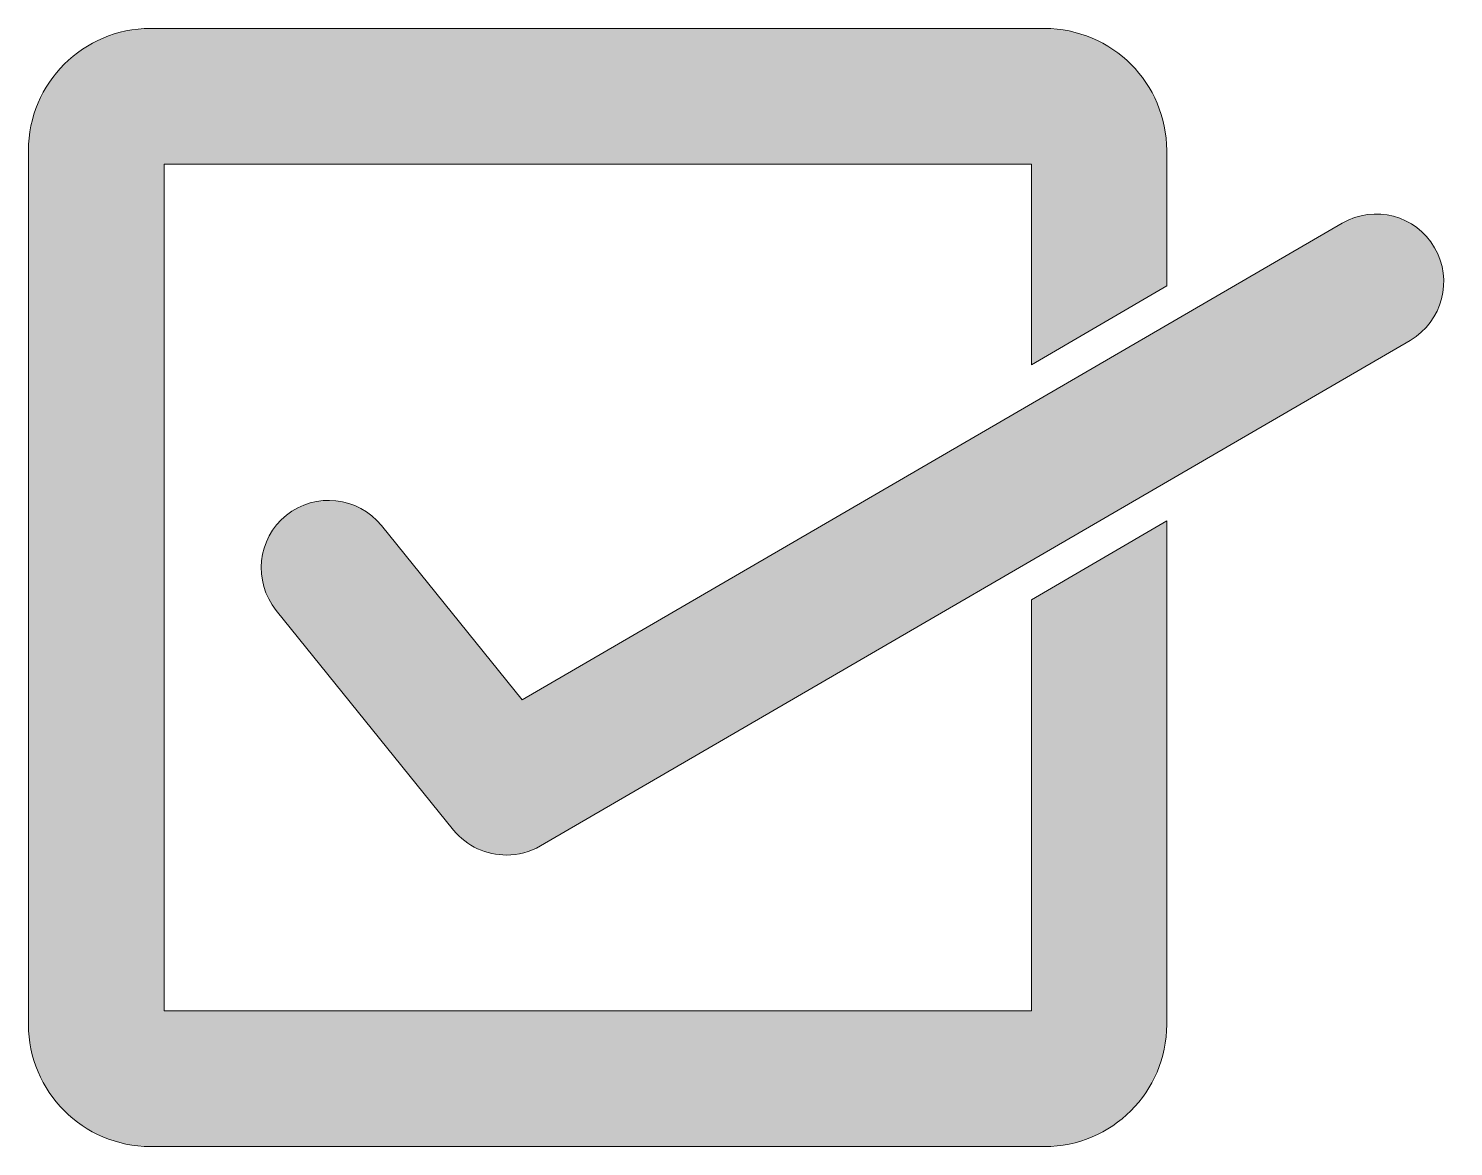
# Model space of a CAD drawing. Header units: inches. Extents: x 15.5 to 25.5, y -31.5 to -23.6.
import ezdxf

# ---------------------------------------------------------------- set-up
doc = ezdxf.new("R2010")
doc.units = ezdxf.units.IN
doc.header["$MEASUREMENT"] = 0
doc.layers.add('Layer 1', color=7, linetype='Continuous')

# ---------------------------------------------------------------- blocks, each defined once
blk = doc.blocks.new('block 2')
at = {"layer": 'Layer 1', "true_color": 0x231f20}
h = blk.add_hatch(color=250, dxfattribs=at)
h.dxf.hatch_style = 2
edge = h.paths.add_edge_path()
edge.add_spline(control_points=[(22.535, -30.562), (22.535, -30.562), (16.412, -30.562), (16.412, -30.562), (16.412, -30.562), (16.412, -24.582), (16.412, -24.582), (16.412, -24.582), (22.539, -24.582), (22.539, -24.582), (22.539, -24.582), (22.539, -25.998), (22.539, -25.998), (22.539, -25.998), (23.495, -25.441), (23.495, -25.441), (23.495, -25.441), (23.495, -24.485), (23.495, -24.485), (23.495, -24.011), (23.11, -23.623), (22.632, -23.623), (22.632, -23.623), (16.315, -23.623), (16.315, -23.623), (15.841, -23.623), (15.453, -24.008), (15.453, -24.485), (15.453, -24.485), (15.453, -30.659), (15.453, -30.659), (15.453, -31.133), (15.838, -31.521), (16.315, -31.521), (16.315, -31.521), (22.632, -31.521), (22.632, -31.521), (23.107, -31.521), (23.495, -31.137), (23.495, -30.659), (23.495, -30.659), (23.495, -27.101), (23.495, -27.101), (23.495, -27.101), (22.539, -27.658), (22.539, -27.658), (22.539, -27.658), (22.539, -30.562), (22.539, -30.562), (22.539, -30.562), (22.535, -30.562), (22.535, -30.562)], knot_values=[0, 0, 0, 0, 1, 1, 1, 2, 2, 2, 3, 3, 3, 4, 4, 4, 5, 5, 5, 6, 6, 6, 7, 7, 7, 8, 8, 8, 9, 9, 9, 10, 10, 10, 11, 11, 11, 12, 12, 12, 13, 13, 13, 14, 14, 14, 15, 15, 15, 16, 16, 16, 17, 17, 17, 17], degree=3, periodic=1)
h = blk.add_hatch(color=250, dxfattribs=at)
h.dxf.hatch_style = 2
edge = h.paths.add_edge_path()
edge.add_spline(control_points=[(25.388, -25.172), (25.255, -24.942), (24.964, -24.866), (24.734, -24.999), (24.734, -24.999), (18.942, -28.366), (18.942, -28.366), (18.942, -28.366), (17.947, -27.134), (17.947, -27.134), (17.781, -26.929), (17.48, -26.897), (17.275, -27.062), (17.07, -27.227), (17.038, -27.529), (17.203, -27.734), (17.203, -27.734), (18.457, -29.286), (18.457, -29.286), (18.55, -29.401), (18.691, -29.462), (18.831, -29.462), (18.913, -29.462), (18.996, -29.441), (19.071, -29.397), (19.071, -29.397), (25.216, -25.826), (25.216, -25.826), (25.442, -25.693), (25.521, -25.398), (25.388, -25.172)], knot_values=[0, 0, 0, 0, 1, 1, 1, 2, 2, 2, 3, 3, 3, 4, 4, 4, 5, 5, 5, 6, 6, 6, 7, 7, 7, 8, 8, 8, 9, 9, 9, 10, 10, 10, 10], degree=3, periodic=1)
at = {"layer": 'Layer 1', "lineweight": 0}
for points, knots in [([(22.535, -30.562), (22.535, -30.562), (16.412, -30.562), (16.412, -30.562), (16.412, -30.562), (16.412, -24.582), (16.412, -24.582), (16.412, -24.582), (22.539, -24.582), (22.539, -24.582), (22.539, -24.582), (22.539, -25.998), (22.539, -25.998), (22.539, -25.998), (23.495, -25.441), (23.495, -25.441), (23.495, -25.441), (23.495, -24.485), (23.495, -24.485), (23.495, -24.011), (23.11, -23.623), (22.632, -23.623), (22.632, -23.623), (16.315, -23.623), (16.315, -23.623), (15.841, -23.623), (15.453, -24.008), (15.453, -24.485), (15.453, -24.485), (15.453, -30.659), (15.453, -30.659), (15.453, -31.133), (15.838, -31.521), (16.315, -31.521), (16.315, -31.521), (22.632, -31.521), (22.632, -31.521), (23.107, -31.521), (23.495, -31.137), (23.495, -30.659), (23.495, -30.659), (23.495, -27.101), (23.495, -27.101), (23.495, -27.101), (22.539, -27.658), (22.539, -27.658), (22.539, -27.658), (22.539, -30.562), (22.539, -30.562), (22.539, -30.562), (22.535, -30.562), (22.535, -30.562)], [0, 0, 0, 0, 1, 1, 1, 2, 2, 2, 3, 3, 3, 4, 4, 4, 5, 5, 5, 6, 6, 6, 7, 7, 7, 8, 8, 8, 9, 9, 9, 10, 10, 10, 11, 11, 11, 12, 12, 12, 13, 13, 13, 14, 14, 14, 15, 15, 15, 16, 16, 16, 17, 17, 17, 17]), ([(25.388, -25.172), (25.255, -24.942), (24.964, -24.866), (24.734, -24.999), (24.734, -24.999), (18.942, -28.366), (18.942, -28.366), (18.942, -28.366), (17.947, -27.134), (17.947, -27.134), (17.781, -26.929), (17.48, -26.897), (17.275, -27.062), (17.07, -27.227), (17.038, -27.529), (17.203, -27.734), (17.203, -27.734), (18.457, -29.286), (18.457, -29.286), (18.55, -29.401), (18.691, -29.462), (18.831, -29.462), (18.913, -29.462), (18.996, -29.441), (19.071, -29.397), (19.071, -29.397), (25.216, -25.826), (25.216, -25.826), (25.442, -25.693), (25.521, -25.398), (25.388, -25.172)], [0, 0, 0, 0, 1, 1, 1, 2, 2, 2, 3, 3, 3, 4, 4, 4, 5, 5, 5, 6, 6, 6, 7, 7, 7, 8, 8, 8, 9, 9, 9, 10, 10, 10, 10])]:
    blk.add_open_spline(points, degree=3, knots=knots, dxfattribs=at)

msp = doc.modelspace()

# ---------------------------------------------------------------- block references
at = {"layer": 'Layer 1'}
msp.add_blockref('block 2', (0, 0), dxfattribs=at)

doc.saveas('drawing.dxf')
